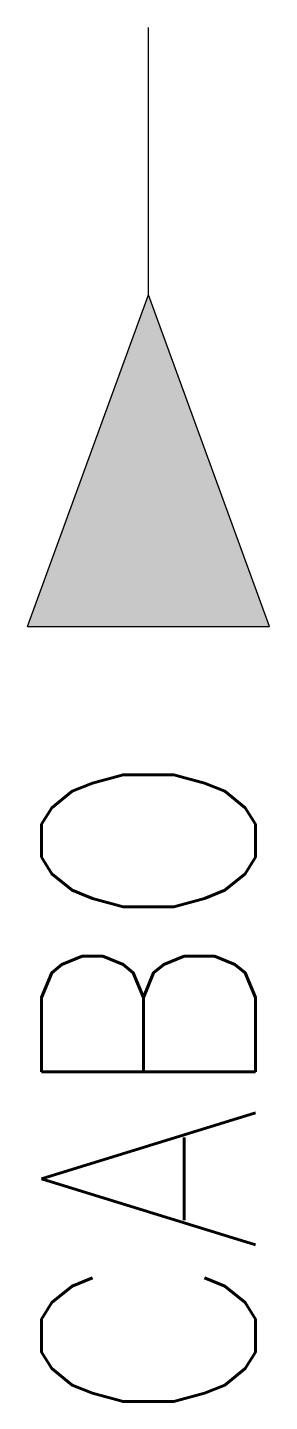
# Model space of a CAD drawing. Extents: x 97.3 to 99.1, y 217.1 to 227.3.
import ezdxf
from ezdxf.enums import TextEntityAlignment as Align

# ---------------------------------------------------------------- set-up
doc = ezdxf.new("R2010")
doc.units = 0
doc.header["$MEASUREMENT"] = 0
doc.layers.get('0').update_dxf_attribs({"linetype": 'CONTINUOUS'})
doc.styles.add('ROMANS', font='romans')

# ---------------------------------------------------------------- blocks, each defined once
blk = doc.blocks.new('24')
at = {"color": 7}
blk.add_line((0.906, 0), (-0.906, 0), dxfattribs=at)
for p in [(-0.906, 0), (0.906, 0)]:
    blk.add_line(p, (0, -2.484))
blk.add_solid([(0, -2.484), (0.906, 0), (-0.906, 0)])

msp = doc.modelspace()

# ---------------------------------------------------------------- linework, layer by layer
msp.add_line((98.181, 225.343), (98.181, 227.343))

# ---------------------------------------------------------------- block references
at = {"rotation": 179.9999999999878}
msp.add_blockref('24', (98.181, 222.859), dxfattribs=at)

# ---------------------------------------------------------------- texts
at = {"color": 3, "lineweight": -3, "style": 'ROMANS', "width": 0.9}
msp.add_attdef('CABO', text='', height=1.6, rotation=90, dxfattribs=at).set_placement((98.181, 221.935), align=Align.MIDDLE_RIGHT)

doc.saveas('drawing.dxf')
